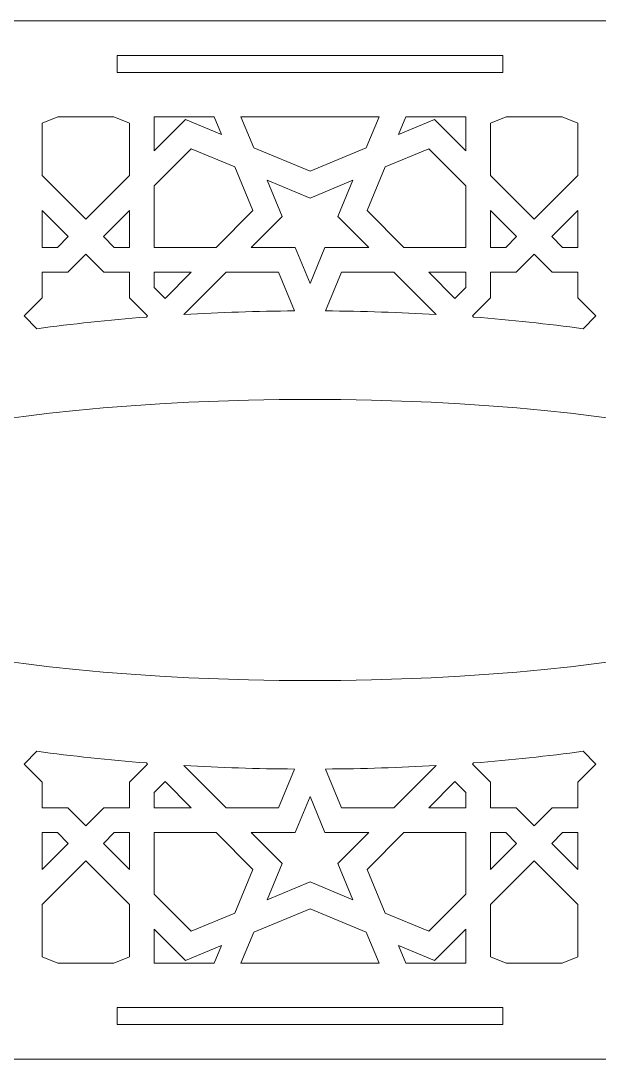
# Model space of a CAD drawing. Header units: millimetres. Extents: x -469 to 407, y -355 to 456.
# Drawn here: x -40.9 to 33.4, y -208.8 to -75.2 of the extents above; entities that cross this region are included whole.
import ezdxf

# ---------------------------------------------------------------- set-up
doc = ezdxf.new("R2010")
doc.units = ezdxf.units.MM
doc.header["$MEASUREMENT"] = 0
doc.layers.add('Layer 1', color=7, linetype='Continuous')

msp = doc.modelspace()

# ---------------------------------------------------------------- linework, layer by layer
at = {"layer": 'Layer 1', "color": 231, "lineweight": 20}
for points, knots in [([(123.8597, -202.9503), (123.8597, -202.9503), (123.8597, -81.0154), (123.8597, -81.0154), (123.8597, -81.0154), (123.8597, -77.8254), (121.2497, -75.2154), (118.0597, -75.2154), (118.0597, -75.2154), (118.0597, -75.2154), (-125.584, -75.2154), (-125.584, -75.2154), (-125.584, -75.2154), (-128.774, -75.2154), (-131.384, -77.8254), (-131.384, -81.0154), (-131.384, -81.0154), (-131.384, -81.0154), (-131.384, -202.9503), (-131.384, -202.9503), (-131.384, -202.9503), (-131.384, -206.1403), (-128.774, -208.7503), (-125.584, -208.7503), (-125.584, -208.7503), (-125.584, -208.7503), (118.0597, -208.7503), (118.0597, -208.7503), (118.0597, -208.7503), (121.2497, -208.7503), (123.8597, -206.1403), (123.8597, -202.9503)], [0, 0, 0, 0, 0.11111111, 0.11111111, 0.11111111, 0.11111111, 0.22222222, 0.22222222, 0.22222222, 0.22222222, 0.33333333, 0.33333333, 0.33333333, 0.33333333, 0.44444444, 0.44444444, 0.44444444, 0.44444444, 0.55555556, 0.55555556, 0.55555556, 0.55555556, 0.66666667, 0.66666667, 0.66666667, 0.66666667, 0.77777778, 0.77777778, 0.77777778, 0.77777778, 1, 1, 1, 1]), ([(21.0379, -81.8828), (21.0379, -81.8828), (-28.5621, -81.8828), (-28.5621, -81.8828), (-28.5621, -81.8828), (-28.5621, -81.8828), (-28.5621, -79.6828), (-28.5621, -79.6828), (-28.5621, -79.6828), (-28.5621, -79.6828), (21.0379, -79.6828), (21.0379, -79.6828), (21.0379, -79.6828), (21.0379, -79.6828), (21.0379, -81.8828), (21.0379, -81.8828)], [0, 0, 0, 0, 0.2, 0.2, 0.2, 0.2, 0.4, 0.4, 0.4, 0.4, 0.6, 0.6, 0.6, 0.6, 1, 1, 1, 1]), ([(-26.9689, -95.1108), (-26.9689, -95.1108), (-32.5809, -100.7227), (-32.5809, -100.7227), (-32.5809, -100.7227), (-32.5809, -100.7227), (-38.1929, -95.1108), (-38.1929, -95.1108), (-38.1929, -95.1108), (-38.1929, -95.1108), (-38.1929, -88.3938), (-38.1929, -88.3938), (-38.1929, -88.3938), (-38.1929, -88.3938), (-36.1858, -87.5624), (-36.1858, -87.5624), (-36.1858, -87.5624), (-36.1858, -87.5624), (-28.976, -87.5624), (-28.976, -87.5624), (-28.976, -87.5624), (-28.976, -87.5624), (-26.9689, -88.3938), (-26.9689, -88.3938), (-26.9689, -88.3938), (-26.9689, -88.3938), (-26.9689, -95.1108), (-26.9689, -95.1108)], [0, 0, 0, 0, 0.125, 0.125, 0.125, 0.125, 0.25, 0.25, 0.25, 0.25, 0.375, 0.375, 0.375, 0.375, 0.5, 0.5, 0.5, 0.5, 0.625, 0.625, 0.625, 0.625, 0.75, 0.75, 0.75, 0.75, 1, 1, 1, 1]), ([(-16.0906, -87.5624), (-16.0906, -87.5624), (-15.1458, -89.8434), (-15.1458, -89.8434), (-15.1458, -89.8434), (-15.1458, -89.8434), (-19.7813, -87.9232), (-19.7813, -87.9232), (-19.7813, -87.9232), (-19.7813, -87.9232), (-23.7836, -91.9255), (-23.7836, -91.9255), (-23.7836, -91.9255), (-23.7836, -91.9255), (-23.7836, -87.5624), (-23.7836, -87.5624), (-23.7836, -87.5624), (-23.7836, -87.5624), (-16.0906, -87.5624), (-16.0906, -87.5624)], [0, 0, 0, 0, 0.16666667, 0.16666667, 0.16666667, 0.16666667, 0.33333333, 0.33333333, 0.33333333, 0.33333333, 0.5, 0.5, 0.5, 0.5, 0.66666667, 0.66666667, 0.66666667, 0.66666667, 1, 1, 1, 1]), ([(5.1185, -87.5624), (5.1185, -87.5624), (3.4597, -91.5672), (3.4597, -91.5672), (3.4597, -91.5672), (3.4597, -91.5672), (-3.7622, -94.5586), (-3.7622, -94.5586), (-3.7622, -94.5586), (-3.7622, -94.5586), (-10.9841, -91.5672), (-10.9841, -91.5672), (-10.9841, -91.5672), (-10.9841, -91.5672), (-12.6429, -87.5624), (-12.6429, -87.5624), (-12.6429, -87.5624), (-12.6429, -87.5624), (-3.7623, -87.5624), (-3.7623, -87.5624), (-3.7623, -87.5624), (-3.7623, -87.5624), (5.1185, -87.5624), (5.1185, -87.5624)], [0, 0, 0, 0, 0.14285714, 0.14285714, 0.14285714, 0.14285714, 0.28571429, 0.28571429, 0.28571429, 0.28571429, 0.42857143, 0.42857143, 0.42857143, 0.42857143, 0.57142857, 0.57142857, 0.57142857, 0.57142857, 0.71428571, 0.71428571, 0.71428571, 0.71428571, 1, 1, 1, 1]), ([(16.2592, -87.5624), (16.2592, -87.5624), (16.2592, -91.9255), (16.2592, -91.9255), (16.2592, -91.9255), (16.2592, -91.9255), (12.2569, -87.9232), (12.2569, -87.9232), (12.2569, -87.9232), (12.2569, -87.9232), (7.6214, -89.8434), (7.6214, -89.8434), (7.6214, -89.8434), (7.6214, -89.8434), (8.5662, -87.5624), (8.5662, -87.5624), (8.5662, -87.5624), (8.5662, -87.5624), (16.2592, -87.5624), (16.2592, -87.5624)], [0, 0, 0, 0, 0.16666667, 0.16666667, 0.16666667, 0.16666667, 0.33333333, 0.33333333, 0.33333333, 0.33333333, 0.5, 0.5, 0.5, 0.5, 0.66666667, 0.66666667, 0.66666667, 0.66666667, 1, 1, 1, 1]), ([(30.6685, -88.3938), (30.6685, -88.3938), (30.6685, -95.1108), (30.6685, -95.1108), (30.6685, -95.1108), (30.6685, -95.1108), (25.0565, -100.7227), (25.0565, -100.7227), (25.0565, -100.7227), (25.0565, -100.7227), (19.4445, -95.1108), (19.4445, -95.1108), (19.4445, -95.1108), (19.4445, -95.1108), (19.4445, -88.3938), (19.4445, -88.3938), (19.4445, -88.3938), (19.4445, -88.3938), (21.4516, -87.5624), (21.4516, -87.5624), (21.4516, -87.5624), (21.4516, -87.5624), (28.6614, -87.5624), (28.6614, -87.5624), (28.6614, -87.5624), (28.6614, -87.5624), (30.6685, -88.3938), (30.6685, -88.3938)], [0, 0, 0, 0, 0.125, 0.125, 0.125, 0.125, 0.25, 0.25, 0.25, 0.25, 0.375, 0.375, 0.375, 0.375, 0.5, 0.5, 0.5, 0.5, 0.625, 0.625, 0.625, 0.625, 0.75, 0.75, 0.75, 0.75, 1, 1, 1, 1]), ([(-15.847, -104.3667), (-15.847, -104.3667), (-23.7836, -104.3667), (-23.7836, -104.3667), (-23.7836, -104.3667), (-23.7836, -104.3667), (-23.7836, -96.4301), (-23.7836, -96.4301), (-23.7836, -96.4301), (-23.7836, -96.4301), (-19.034, -91.6805), (-19.034, -91.6805), (-19.034, -91.6805), (-19.034, -91.6805), (-13.422, -94.0051), (-13.422, -94.0051), (-13.422, -94.0051), (-13.422, -94.0051), (-11.0974, -99.6171), (-11.0974, -99.6171), (-11.0974, -99.6171), (-11.0974, -99.6171), (-15.847, -104.3667), (-15.847, -104.3667)], [0, 0, 0, 0, 0.14285714, 0.14285714, 0.14285714, 0.14285714, 0.28571429, 0.28571429, 0.28571429, 0.28571429, 0.42857143, 0.42857143, 0.42857143, 0.42857143, 0.57142857, 0.57142857, 0.57142857, 0.57142857, 0.71428571, 0.71428571, 0.71428571, 0.71428571, 1, 1, 1, 1]), ([(16.2592, -104.3667), (16.2592, -104.3667), (8.3226, -104.3667), (8.3226, -104.3667), (8.3226, -104.3667), (8.3226, -104.3667), (3.573, -99.6171), (3.573, -99.6171), (3.573, -99.6171), (3.573, -99.6171), (5.8976, -94.0051), (5.8976, -94.0051), (5.8976, -94.0051), (5.8976, -94.0051), (11.5096, -91.6805), (11.5096, -91.6805), (11.5096, -91.6805), (11.5096, -91.6805), (16.2592, -96.4301), (16.2592, -96.4301), (16.2592, -96.4301), (16.2592, -96.4301), (16.2592, -104.3667), (16.2592, -104.3667)], [0, 0, 0, 0, 0.14285714, 0.14285714, 0.14285714, 0.14285714, 0.28571429, 0.28571429, 0.28571429, 0.28571429, 0.42857143, 0.42857143, 0.42857143, 0.42857143, 0.57142857, 0.57142857, 0.57142857, 0.57142857, 0.71428571, 0.71428571, 0.71428571, 0.71428571, 1, 1, 1, 1]), ([(1.7359, -95.7289), (1.7359, -95.7289), (-0.1843, -100.3644), (-0.1843, -100.3644), (-0.1843, -100.3644), (-0.1843, -100.3644), (3.818, -104.3667), (3.818, -104.3667), (3.818, -104.3667), (3.818, -104.3667), (-1.842, -104.3667), (-1.842, -104.3667), (-1.842, -104.3667), (-1.842, -104.3667), (-3.7622, -109.0024), (-3.7622, -109.0024), (-3.7622, -109.0024), (-3.7622, -109.0024), (-5.6824, -104.3667), (-5.6824, -104.3667), (-5.6824, -104.3667), (-5.6824, -104.3667), (-11.3424, -104.3667), (-11.3424, -104.3667), (-11.3424, -104.3667), (-11.3424, -104.3667), (-7.3401, -100.3644), (-7.3401, -100.3644), (-7.3401, -100.3644), (-7.3401, -100.3644), (-9.2603, -95.7289), (-9.2603, -95.7289), (-9.2603, -95.7289), (-9.2603, -95.7289), (-3.7622, -98.0063), (-3.7622, -98.0063), (-3.7622, -98.0063), (-3.7622, -98.0063), (1.7359, -95.7289), (1.7359, -95.7289)], [0, 0, 0, 0, 0.09090909, 0.09090909, 0.09090909, 0.09090909, 0.18181818, 0.18181818, 0.18181818, 0.18181818, 0.27272727, 0.27272727, 0.27272727, 0.27272727, 0.36363636, 0.36363636, 0.36363636, 0.36363636, 0.45454545, 0.45454545, 0.45454545, 0.45454545, 0.54545455, 0.54545455, 0.54545455, 0.54545455, 0.63636364, 0.63636364, 0.63636364, 0.63636364, 0.72727273, 0.72727273, 0.72727273, 0.72727273, 0.81818182, 0.81818182, 0.81818182, 0.81818182, 1, 1, 1, 1]), ([(-34.8333, -102.9751), (-34.8333, -102.9751), (-36.2248, -104.3667), (-36.2248, -104.3667), (-36.2248, -104.3667), (-36.2248, -104.3667), (-38.1929, -104.3667), (-38.1929, -104.3667), (-38.1929, -104.3667), (-38.1929, -104.3667), (-38.1929, -99.6154), (-38.1929, -99.6154), (-38.1929, -99.6154), (-38.1929, -99.6154), (-34.8333, -102.9751), (-34.8333, -102.9751)], [0, 0, 0, 0, 0.2, 0.2, 0.2, 0.2, 0.4, 0.4, 0.4, 0.4, 0.6, 0.6, 0.6, 0.6, 1, 1, 1, 1]), ([(-26.9689, -104.3667), (-26.9689, -104.3667), (-28.937, -104.3667), (-28.937, -104.3667), (-28.937, -104.3667), (-28.937, -104.3667), (-30.3286, -102.9751), (-30.3286, -102.9751), (-30.3286, -102.9751), (-30.3286, -102.9751), (-26.9689, -99.6154), (-26.9689, -99.6154), (-26.9689, -99.6154), (-26.9689, -99.6154), (-26.9689, -104.3667), (-26.9689, -104.3667)], [0, 0, 0, 0, 0.2, 0.2, 0.2, 0.2, 0.4, 0.4, 0.4, 0.4, 0.6, 0.6, 0.6, 0.6, 1, 1, 1, 1]), ([(22.8042, -102.9751), (22.8042, -102.9751), (21.4126, -104.3667), (21.4126, -104.3667), (21.4126, -104.3667), (21.4126, -104.3667), (19.4445, -104.3667), (19.4445, -104.3667), (19.4445, -104.3667), (19.4445, -104.3667), (19.4445, -99.6154), (19.4445, -99.6154), (19.4445, -99.6154), (19.4445, -99.6154), (22.8042, -102.9751), (22.8042, -102.9751)], [0, 0, 0, 0, 0.2, 0.2, 0.2, 0.2, 0.4, 0.4, 0.4, 0.4, 0.6, 0.6, 0.6, 0.6, 1, 1, 1, 1]), ([(30.6685, -99.6154), (30.6685, -99.6154), (30.6685, -104.3667), (30.6685, -104.3667), (30.6685, -104.3667), (30.6685, -104.3667), (28.7004, -104.3667), (28.7004, -104.3667), (28.7004, -104.3667), (28.7004, -104.3667), (27.3089, -102.9751), (27.3089, -102.9751), (27.3089, -102.9751), (27.3089, -102.9751), (30.6685, -99.6154), (30.6685, -99.6154)], [0, 0, 0, 0, 0.2, 0.2, 0.2, 0.2, 0.4, 0.4, 0.4, 0.4, 0.6, 0.6, 0.6, 0.6, 1, 1, 1, 1]), ([(-24.6445, -113.164), (-24.6445, -113.164), (-24.7978, -113.3173), (-24.7978, -113.3173), (-24.7978, -113.3173), (-29.652, -113.6916), (-34.3553, -114.1927), (-38.8724, -114.8091), (-38.8724, -114.8091), (-38.8724, -114.8091), (-40.5175, -113.1641), (-40.5175, -113.1641), (-40.5175, -113.1641), (-40.5175, -113.1641), (-38.1929, -110.8395), (-38.1929, -110.8395), (-38.1929, -110.8395), (-38.1929, -110.8395), (-38.1929, -107.552), (-38.1929, -107.552), (-38.1929, -107.552), (-38.1929, -107.552), (-34.9055, -107.552), (-34.9055, -107.552), (-34.9055, -107.552), (-34.9055, -107.552), (-32.5809, -105.2276), (-32.5809, -105.2276), (-32.5809, -105.2276), (-32.5809, -105.2276), (-30.2564, -107.552), (-30.2564, -107.552), (-30.2564, -107.552), (-30.2564, -107.552), (-26.9689, -107.552), (-26.9689, -107.552), (-26.9689, -107.552), (-26.9689, -107.552), (-26.9689, -110.8395), (-26.9689, -110.8395), (-26.9689, -110.8395), (-26.9689, -110.8395), (-24.6445, -113.164), (-24.6445, -113.164)], [0, 0, 0, 0, 0.08333333, 0.08333333, 0.08333333, 0.08333333, 0.16666667, 0.16666667, 0.16666667, 0.16666667, 0.25, 0.25, 0.25, 0.25, 0.33333333, 0.33333333, 0.33333333, 0.33333333, 0.41666667, 0.41666667, 0.41666667, 0.41666667, 0.5, 0.5, 0.5, 0.5, 0.58333333, 0.58333333, 0.58333333, 0.58333333, 0.66666667, 0.66666667, 0.66666667, 0.66666667, 0.75, 0.75, 0.75, 0.75, 0.83333333, 0.83333333, 0.83333333, 0.83333333, 1, 1, 1, 1]), ([(31.348, -114.8091), (26.8309, -114.1927), (22.1276, -113.6916), (17.2734, -113.3173), (17.2734, -113.3173), (17.2734, -113.3173), (17.1201, -113.164), (17.1201, -113.164), (17.1201, -113.164), (17.1201, -113.164), (19.4445, -110.8395), (19.4445, -110.8395), (19.4445, -110.8395), (19.4445, -110.8395), (19.4445, -107.552), (19.4445, -107.552), (19.4445, -107.552), (19.4445, -107.552), (22.732, -107.552), (22.732, -107.552), (22.732, -107.552), (22.732, -107.552), (25.0565, -105.2276), (25.0565, -105.2276), (25.0565, -105.2276), (25.0565, -105.2276), (27.3811, -107.552), (27.3811, -107.552), (27.3811, -107.552), (27.3811, -107.552), (30.6685, -107.552), (30.6685, -107.552), (30.6685, -107.552), (30.6685, -107.552), (30.6685, -110.8395), (30.6685, -110.8395), (30.6685, -110.8395), (30.6685, -110.8395), (32.9931, -113.1641), (32.9931, -113.1641), (32.9931, -113.1641), (32.9931, -113.1641), (31.348, -114.8091), (31.348, -114.8091)], [0, 0, 0, 0, 0.08333333, 0.08333333, 0.08333333, 0.08333333, 0.16666667, 0.16666667, 0.16666667, 0.16666667, 0.25, 0.25, 0.25, 0.25, 0.33333333, 0.33333333, 0.33333333, 0.33333333, 0.41666667, 0.41666667, 0.41666667, 0.41666667, 0.5, 0.5, 0.5, 0.5, 0.58333333, 0.58333333, 0.58333333, 0.58333333, 0.66666667, 0.66666667, 0.66666667, 0.66666667, 0.75, 0.75, 0.75, 0.75, 0.83333333, 0.83333333, 0.83333333, 0.83333333, 1, 1, 1, 1]), ([(-19.0323, -107.552), (-19.0323, -107.552), (-22.392, -110.9117), (-22.392, -110.9117), (-22.392, -110.9117), (-22.392, -110.9117), (-23.7836, -109.5201), (-23.7836, -109.5201), (-23.7836, -109.5201), (-23.7836, -109.5201), (-23.7836, -107.552), (-23.7836, -107.552), (-23.7836, -107.552), (-23.7836, -107.552), (-19.0323, -107.552), (-19.0323, -107.552)], [0, 0, 0, 0, 0.2, 0.2, 0.2, 0.2, 0.4, 0.4, 0.4, 0.4, 0.6, 0.6, 0.6, 0.6, 1, 1, 1, 1]), ([(-5.7494, -112.5281), (-10.591, -112.5619), (-15.3392, -112.719), (-19.9654, -112.9898), (-19.9654, -112.9898), (-19.9654, -112.9898), (-14.5277, -107.552), (-14.5277, -107.552), (-14.5277, -107.552), (-14.5277, -107.552), (-7.8107, -107.552), (-7.8107, -107.552), (-7.8107, -107.552), (-7.8107, -107.552), (-5.7494, -112.5281), (-5.7494, -112.5281)], [0, 0, 0, 0, 0.2, 0.2, 0.2, 0.2, 0.4, 0.4, 0.4, 0.4, 0.6, 0.6, 0.6, 0.6, 1, 1, 1, 1]), ([(12.441, -112.9898), (7.8148, -112.719), (3.0666, -112.5619), (-1.775, -112.5281), (-1.775, -112.5281), (-1.775, -112.5281), (0.2863, -107.552), (0.2863, -107.552), (0.2863, -107.552), (0.2863, -107.552), (7.0033, -107.552), (7.0033, -107.552), (7.0033, -107.552), (7.0033, -107.552), (12.441, -112.9898), (12.441, -112.9898)], [0, 0, 0, 0, 0.2, 0.2, 0.2, 0.2, 0.4, 0.4, 0.4, 0.4, 0.6, 0.6, 0.6, 0.6, 1, 1, 1, 1]), ([(16.2592, -109.5201), (16.2592, -109.5201), (14.8676, -110.9117), (14.8676, -110.9117), (14.8676, -110.9117), (14.8676, -110.9117), (11.5079, -107.552), (11.5079, -107.552), (11.5079, -107.552), (11.5079, -107.552), (16.2592, -107.552), (16.2592, -107.552), (16.2592, -107.552), (16.2592, -107.552), (16.2592, -109.5201), (16.2592, -109.5201)], [0, 0, 0, 0, 0.2, 0.2, 0.2, 0.2, 0.4, 0.4, 0.4, 0.4, 0.6, 0.6, 0.6, 0.6, 1, 1, 1, 1]), ([(-3.7621, -123.9093), (38.9267, -123.9093), (73.5328, -132.0011), (73.5328, -141.9828), (73.5328, -141.9828), (73.5328, -151.9645), (38.9267, -160.0563), (-3.7621, -160.0563), (-3.7621, -160.0563), (-46.4509, -160.0563), (-81.057, -151.9645), (-81.057, -141.9828), (-81.057, -141.9828), (-81.057, -132.0011), (-46.4509, -123.9093), (-3.7621, -123.9093)], [0, 0, 0, 0, 0.2, 0.2, 0.2, 0.2, 0.4, 0.4, 0.4, 0.4, 0.6, 0.6, 0.6, 0.6, 1, 1, 1, 1]), ([(-24.7978, -170.6483), (-24.7978, -170.6483), (-24.6445, -170.8016), (-24.6445, -170.8016), (-24.6445, -170.8016), (-24.6445, -170.8016), (-26.9689, -173.1261), (-26.9689, -173.1261), (-26.9689, -173.1261), (-26.9689, -173.1261), (-26.9689, -176.4136), (-26.9689, -176.4136), (-26.9689, -176.4136), (-26.9689, -176.4136), (-30.2564, -176.4136), (-30.2564, -176.4136), (-30.2564, -176.4136), (-30.2564, -176.4136), (-32.5809, -178.738), (-32.5809, -178.738), (-32.5809, -178.738), (-32.5809, -178.738), (-34.9055, -176.4136), (-34.9055, -176.4136), (-34.9055, -176.4136), (-34.9055, -176.4136), (-38.1929, -176.4136), (-38.1929, -176.4136), (-38.1929, -176.4136), (-38.1929, -176.4136), (-38.1929, -173.1261), (-38.1929, -173.1261), (-38.1929, -173.1261), (-38.1929, -173.1261), (-40.5175, -170.8015), (-40.5175, -170.8015), (-40.5175, -170.8015), (-40.5175, -170.8015), (-38.8724, -169.1565), (-38.8724, -169.1565), (-38.8724, -169.1565), (-34.3553, -169.7729), (-29.652, -170.274), (-24.7978, -170.6483)], [0, 0, 0, 0, 0.08333333, 0.08333333, 0.08333333, 0.08333333, 0.16666667, 0.16666667, 0.16666667, 0.16666667, 0.25, 0.25, 0.25, 0.25, 0.33333333, 0.33333333, 0.33333333, 0.33333333, 0.41666667, 0.41666667, 0.41666667, 0.41666667, 0.5, 0.5, 0.5, 0.5, 0.58333333, 0.58333333, 0.58333333, 0.58333333, 0.66666667, 0.66666667, 0.66666667, 0.66666667, 0.75, 0.75, 0.75, 0.75, 0.83333333, 0.83333333, 0.83333333, 0.83333333, 1, 1, 1, 1]), ([(17.2734, -170.6483), (22.1276, -170.274), (26.8309, -169.7729), (31.348, -169.1565), (31.348, -169.1565), (31.348, -169.1565), (32.9931, -170.8015), (32.9931, -170.8015), (32.9931, -170.8015), (32.9931, -170.8015), (30.6685, -173.1261), (30.6685, -173.1261), (30.6685, -173.1261), (30.6685, -173.1261), (30.6685, -176.4136), (30.6685, -176.4136), (30.6685, -176.4136), (30.6685, -176.4136), (27.3811, -176.4136), (27.3811, -176.4136), (27.3811, -176.4136), (27.3811, -176.4136), (25.0565, -178.738), (25.0565, -178.738), (25.0565, -178.738), (25.0565, -178.738), (22.732, -176.4136), (22.732, -176.4136), (22.732, -176.4136), (22.732, -176.4136), (19.4445, -176.4136), (19.4445, -176.4136), (19.4445, -176.4136), (19.4445, -176.4136), (19.4445, -173.1261), (19.4445, -173.1261), (19.4445, -173.1261), (19.4445, -173.1261), (17.1201, -170.8016), (17.1201, -170.8016), (17.1201, -170.8016), (17.1201, -170.8016), (17.2734, -170.6483), (17.2734, -170.6483)], [0, 0, 0, 0, 0.08333333, 0.08333333, 0.08333333, 0.08333333, 0.16666667, 0.16666667, 0.16666667, 0.16666667, 0.25, 0.25, 0.25, 0.25, 0.33333333, 0.33333333, 0.33333333, 0.33333333, 0.41666667, 0.41666667, 0.41666667, 0.41666667, 0.5, 0.5, 0.5, 0.5, 0.58333333, 0.58333333, 0.58333333, 0.58333333, 0.66666667, 0.66666667, 0.66666667, 0.66666667, 0.75, 0.75, 0.75, 0.75, 0.83333333, 0.83333333, 0.83333333, 0.83333333, 1, 1, 1, 1]), ([(-19.9654, -170.9758), (-15.3392, -171.2466), (-10.591, -171.4037), (-5.7494, -171.4375), (-5.7494, -171.4375), (-5.7494, -171.4375), (-7.8107, -176.4136), (-7.8107, -176.4136), (-7.8107, -176.4136), (-7.8107, -176.4136), (-14.5277, -176.4136), (-14.5277, -176.4136), (-14.5277, -176.4136), (-14.5277, -176.4136), (-19.9654, -170.9758), (-19.9654, -170.9758)], [0, 0, 0, 0, 0.2, 0.2, 0.2, 0.2, 0.4, 0.4, 0.4, 0.4, 0.6, 0.6, 0.6, 0.6, 1, 1, 1, 1]), ([(-1.775, -171.4375), (3.0666, -171.4037), (7.8148, -171.2466), (12.441, -170.9758), (12.441, -170.9758), (12.441, -170.9758), (7.0033, -176.4136), (7.0033, -176.4136), (7.0033, -176.4136), (7.0033, -176.4136), (0.2863, -176.4136), (0.2863, -176.4136), (0.2863, -176.4136), (0.2863, -176.4136), (-1.775, -171.4375), (-1.775, -171.4375)], [0, 0, 0, 0, 0.2, 0.2, 0.2, 0.2, 0.4, 0.4, 0.4, 0.4, 0.6, 0.6, 0.6, 0.6, 1, 1, 1, 1]), ([(-22.392, -173.0539), (-22.392, -173.0539), (-19.0323, -176.4136), (-19.0323, -176.4136), (-19.0323, -176.4136), (-19.0323, -176.4136), (-23.7836, -176.4136), (-23.7836, -176.4136), (-23.7836, -176.4136), (-23.7836, -176.4136), (-23.7836, -174.4455), (-23.7836, -174.4455), (-23.7836, -174.4455), (-23.7836, -174.4455), (-22.392, -173.0539), (-22.392, -173.0539)], [0, 0, 0, 0, 0.2, 0.2, 0.2, 0.2, 0.4, 0.4, 0.4, 0.4, 0.6, 0.6, 0.6, 0.6, 1, 1, 1, 1]), ([(14.8676, -173.0539), (14.8676, -173.0539), (16.2592, -174.4455), (16.2592, -174.4455), (16.2592, -174.4455), (16.2592, -174.4455), (16.2592, -176.4136), (16.2592, -176.4136), (16.2592, -176.4136), (16.2592, -176.4136), (11.5079, -176.4136), (11.5079, -176.4136), (11.5079, -176.4136), (11.5079, -176.4136), (14.8676, -173.0539), (14.8676, -173.0539)], [0, 0, 0, 0, 0.2, 0.2, 0.2, 0.2, 0.4, 0.4, 0.4, 0.4, 0.6, 0.6, 0.6, 0.6, 1, 1, 1, 1]), ([(-0.1843, -183.6012), (-0.1843, -183.6012), (1.7359, -188.2367), (1.7359, -188.2367), (1.7359, -188.2367), (1.7359, -188.2367), (-3.7622, -185.9593), (-3.7622, -185.9593), (-3.7622, -185.9593), (-3.7622, -185.9593), (-9.2603, -188.2367), (-9.2603, -188.2367), (-9.2603, -188.2367), (-9.2603, -188.2367), (-7.3401, -183.6012), (-7.3401, -183.6012), (-7.3401, -183.6012), (-7.3401, -183.6012), (-11.3424, -179.5989), (-11.3424, -179.5989), (-11.3424, -179.5989), (-11.3424, -179.5989), (-5.6824, -179.5989), (-5.6824, -179.5989), (-5.6824, -179.5989), (-5.6824, -179.5989), (-3.7622, -174.9632), (-3.7622, -174.9632), (-3.7622, -174.9632), (-3.7622, -174.9632), (-1.842, -179.5989), (-1.842, -179.5989), (-1.842, -179.5989), (-1.842, -179.5989), (3.818, -179.5989), (3.818, -179.5989), (3.818, -179.5989), (3.818, -179.5989), (-0.1843, -183.6012), (-0.1843, -183.6012)], [0, 0, 0, 0, 0.09090909, 0.09090909, 0.09090909, 0.09090909, 0.18181818, 0.18181818, 0.18181818, 0.18181818, 0.27272727, 0.27272727, 0.27272727, 0.27272727, 0.36363636, 0.36363636, 0.36363636, 0.36363636, 0.45454545, 0.45454545, 0.45454545, 0.45454545, 0.54545455, 0.54545455, 0.54545455, 0.54545455, 0.63636364, 0.63636364, 0.63636364, 0.63636364, 0.72727273, 0.72727273, 0.72727273, 0.72727273, 0.81818182, 0.81818182, 0.81818182, 0.81818182, 1, 1, 1, 1]), ([(-36.2248, -179.5989), (-36.2248, -179.5989), (-34.8333, -180.9905), (-34.8333, -180.9905), (-34.8333, -180.9905), (-34.8333, -180.9905), (-38.1929, -184.3502), (-38.1929, -184.3502), (-38.1929, -184.3502), (-38.1929, -184.3502), (-38.1929, -179.5989), (-38.1929, -179.5989), (-38.1929, -179.5989), (-38.1929, -179.5989), (-36.2248, -179.5989), (-36.2248, -179.5989)], [0, 0, 0, 0, 0.2, 0.2, 0.2, 0.2, 0.4, 0.4, 0.4, 0.4, 0.6, 0.6, 0.6, 0.6, 1, 1, 1, 1]), ([(-28.937, -179.5989), (-28.937, -179.5989), (-26.9689, -179.5989), (-26.9689, -179.5989), (-26.9689, -179.5989), (-26.9689, -179.5989), (-26.9689, -184.3502), (-26.9689, -184.3502), (-26.9689, -184.3502), (-26.9689, -184.3502), (-30.3286, -180.9905), (-30.3286, -180.9905), (-30.3286, -180.9905), (-30.3286, -180.9905), (-28.937, -179.5989), (-28.937, -179.5989)], [0, 0, 0, 0, 0.2, 0.2, 0.2, 0.2, 0.4, 0.4, 0.4, 0.4, 0.6, 0.6, 0.6, 0.6, 1, 1, 1, 1]), ([(-23.7836, -179.5989), (-23.7836, -179.5989), (-15.847, -179.5989), (-15.847, -179.5989), (-15.847, -179.5989), (-15.847, -179.5989), (-11.0974, -184.3485), (-11.0974, -184.3485), (-11.0974, -184.3485), (-11.0974, -184.3485), (-13.422, -189.9605), (-13.422, -189.9605), (-13.422, -189.9605), (-13.422, -189.9605), (-19.034, -192.2851), (-19.034, -192.2851), (-19.034, -192.2851), (-19.034, -192.2851), (-23.7836, -187.5355), (-23.7836, -187.5355), (-23.7836, -187.5355), (-23.7836, -187.5355), (-23.7836, -179.5989), (-23.7836, -179.5989)], [0, 0, 0, 0, 0.14285714, 0.14285714, 0.14285714, 0.14285714, 0.28571429, 0.28571429, 0.28571429, 0.28571429, 0.42857143, 0.42857143, 0.42857143, 0.42857143, 0.57142857, 0.57142857, 0.57142857, 0.57142857, 0.71428571, 0.71428571, 0.71428571, 0.71428571, 1, 1, 1, 1]), ([(8.3226, -179.5989), (8.3226, -179.5989), (16.2592, -179.5989), (16.2592, -179.5989), (16.2592, -179.5989), (16.2592, -179.5989), (16.2592, -187.5355), (16.2592, -187.5355), (16.2592, -187.5355), (16.2592, -187.5355), (11.5096, -192.2851), (11.5096, -192.2851), (11.5096, -192.2851), (11.5096, -192.2851), (5.8976, -189.9605), (5.8976, -189.9605), (5.8976, -189.9605), (5.8976, -189.9605), (3.573, -184.3485), (3.573, -184.3485), (3.573, -184.3485), (3.573, -184.3485), (8.3226, -179.5989), (8.3226, -179.5989)], [0, 0, 0, 0, 0.14285714, 0.14285714, 0.14285714, 0.14285714, 0.28571429, 0.28571429, 0.28571429, 0.28571429, 0.42857143, 0.42857143, 0.42857143, 0.42857143, 0.57142857, 0.57142857, 0.57142857, 0.57142857, 0.71428571, 0.71428571, 0.71428571, 0.71428571, 1, 1, 1, 1]), ([(21.4126, -179.5989), (21.4126, -179.5989), (22.8042, -180.9905), (22.8042, -180.9905), (22.8042, -180.9905), (22.8042, -180.9905), (19.4445, -184.3502), (19.4445, -184.3502), (19.4445, -184.3502), (19.4445, -184.3502), (19.4445, -179.5989), (19.4445, -179.5989), (19.4445, -179.5989), (19.4445, -179.5989), (21.4126, -179.5989), (21.4126, -179.5989)], [0, 0, 0, 0, 0.2, 0.2, 0.2, 0.2, 0.4, 0.4, 0.4, 0.4, 0.6, 0.6, 0.6, 0.6, 1, 1, 1, 1]), ([(30.6685, -179.5989), (30.6685, -179.5989), (30.6685, -184.3502), (30.6685, -184.3502), (30.6685, -184.3502), (30.6685, -184.3502), (27.3089, -180.9905), (27.3089, -180.9905), (27.3089, -180.9905), (27.3089, -180.9905), (28.7004, -179.5989), (28.7004, -179.5989), (28.7004, -179.5989), (28.7004, -179.5989), (30.6685, -179.5989), (30.6685, -179.5989)], [0, 0, 0, 0, 0.2, 0.2, 0.2, 0.2, 0.4, 0.4, 0.4, 0.4, 0.6, 0.6, 0.6, 0.6, 1, 1, 1, 1]), ([(-32.5809, -183.2429), (-32.5809, -183.2429), (-26.9689, -188.8548), (-26.9689, -188.8548), (-26.9689, -188.8548), (-26.9689, -188.8548), (-26.9689, -195.5718), (-26.9689, -195.5718), (-26.9689, -195.5718), (-26.9689, -195.5718), (-28.976, -196.4032), (-28.976, -196.4032), (-28.976, -196.4032), (-28.976, -196.4032), (-36.1858, -196.4032), (-36.1858, -196.4032), (-36.1858, -196.4032), (-36.1858, -196.4032), (-38.1929, -195.5718), (-38.1929, -195.5718), (-38.1929, -195.5718), (-38.1929, -195.5718), (-38.1929, -188.8548), (-38.1929, -188.8548), (-38.1929, -188.8548), (-38.1929, -188.8548), (-32.5809, -183.2429), (-32.5809, -183.2429)], [0, 0, 0, 0, 0.125, 0.125, 0.125, 0.125, 0.25, 0.25, 0.25, 0.25, 0.375, 0.375, 0.375, 0.375, 0.5, 0.5, 0.5, 0.5, 0.625, 0.625, 0.625, 0.625, 0.75, 0.75, 0.75, 0.75, 1, 1, 1, 1]), ([(30.6685, -188.8548), (30.6685, -188.8548), (30.6685, -195.5718), (30.6685, -195.5718), (30.6685, -195.5718), (30.6685, -195.5718), (28.6614, -196.4032), (28.6614, -196.4032), (28.6614, -196.4032), (28.6614, -196.4032), (21.4516, -196.4032), (21.4516, -196.4032), (21.4516, -196.4032), (21.4516, -196.4032), (19.4445, -195.5718), (19.4445, -195.5718), (19.4445, -195.5718), (19.4445, -195.5718), (19.4445, -188.8548), (19.4445, -188.8548), (19.4445, -188.8548), (19.4445, -188.8548), (25.0565, -183.2429), (25.0565, -183.2429), (25.0565, -183.2429), (25.0565, -183.2429), (30.6685, -188.8548), (30.6685, -188.8548)], [0, 0, 0, 0, 0.125, 0.125, 0.125, 0.125, 0.25, 0.25, 0.25, 0.25, 0.375, 0.375, 0.375, 0.375, 0.5, 0.5, 0.5, 0.5, 0.625, 0.625, 0.625, 0.625, 0.75, 0.75, 0.75, 0.75, 1, 1, 1, 1]), ([(3.4597, -192.3984), (3.4597, -192.3984), (5.1185, -196.4032), (5.1185, -196.4032), (5.1185, -196.4032), (5.1185, -196.4032), (-3.7623, -196.4032), (-3.7623, -196.4032), (-3.7623, -196.4032), (-3.7623, -196.4032), (-12.6429, -196.4032), (-12.6429, -196.4032), (-12.6429, -196.4032), (-12.6429, -196.4032), (-10.9841, -192.3984), (-10.9841, -192.3984), (-10.9841, -192.3984), (-10.9841, -192.3984), (-3.7622, -189.407), (-3.7622, -189.407), (-3.7622, -189.407), (-3.7622, -189.407), (3.4597, -192.3984), (3.4597, -192.3984)], [0, 0, 0, 0, 0.14285714, 0.14285714, 0.14285714, 0.14285714, 0.28571429, 0.28571429, 0.28571429, 0.28571429, 0.42857143, 0.42857143, 0.42857143, 0.42857143, 0.57142857, 0.57142857, 0.57142857, 0.57142857, 0.71428571, 0.71428571, 0.71428571, 0.71428571, 1, 1, 1, 1]), ([(-15.1458, -194.1222), (-15.1458, -194.1222), (-16.0906, -196.4032), (-16.0906, -196.4032), (-16.0906, -196.4032), (-16.0906, -196.4032), (-23.7836, -196.4032), (-23.7836, -196.4032), (-23.7836, -196.4032), (-23.7836, -196.4032), (-23.7836, -192.0401), (-23.7836, -192.0401), (-23.7836, -192.0401), (-23.7836, -192.0401), (-19.7813, -196.0424), (-19.7813, -196.0424), (-19.7813, -196.0424), (-19.7813, -196.0424), (-15.1458, -194.1222), (-15.1458, -194.1222)], [0, 0, 0, 0, 0.16666667, 0.16666667, 0.16666667, 0.16666667, 0.33333333, 0.33333333, 0.33333333, 0.33333333, 0.5, 0.5, 0.5, 0.5, 0.66666667, 0.66666667, 0.66666667, 0.66666667, 1, 1, 1, 1]), ([(16.2592, -192.0401), (16.2592, -192.0401), (16.2592, -196.4032), (16.2592, -196.4032), (16.2592, -196.4032), (16.2592, -196.4032), (8.5662, -196.4032), (8.5662, -196.4032), (8.5662, -196.4032), (8.5662, -196.4032), (7.6214, -194.1222), (7.6214, -194.1222), (7.6214, -194.1222), (7.6214, -194.1222), (12.2569, -196.0424), (12.2569, -196.0424), (12.2569, -196.0424), (12.2569, -196.0424), (16.2592, -192.0401), (16.2592, -192.0401)], [0, 0, 0, 0, 0.16666667, 0.16666667, 0.16666667, 0.16666667, 0.33333333, 0.33333333, 0.33333333, 0.33333333, 0.5, 0.5, 0.5, 0.5, 0.66666667, 0.66666667, 0.66666667, 0.66666667, 1, 1, 1, 1]), ([(-28.5621, -202.0828), (-28.5621, -202.0828), (21.0379, -202.0828), (21.0379, -202.0828), (21.0379, -202.0828), (21.0379, -202.0828), (21.0379, -204.2828), (21.0379, -204.2828), (21.0379, -204.2828), (21.0379, -204.2828), (-28.5621, -204.2828), (-28.5621, -204.2828), (-28.5621, -204.2828), (-28.5621, -204.2828), (-28.5621, -202.0828), (-28.5621, -202.0828)], [0, 0, 0, 0, 0.2, 0.2, 0.2, 0.2, 0.4, 0.4, 0.4, 0.4, 0.6, 0.6, 0.6, 0.6, 1, 1, 1, 1])]:
    msp.add_open_spline(points, degree=3, knots=knots, dxfattribs=at)

doc.saveas('drawing.dxf')
